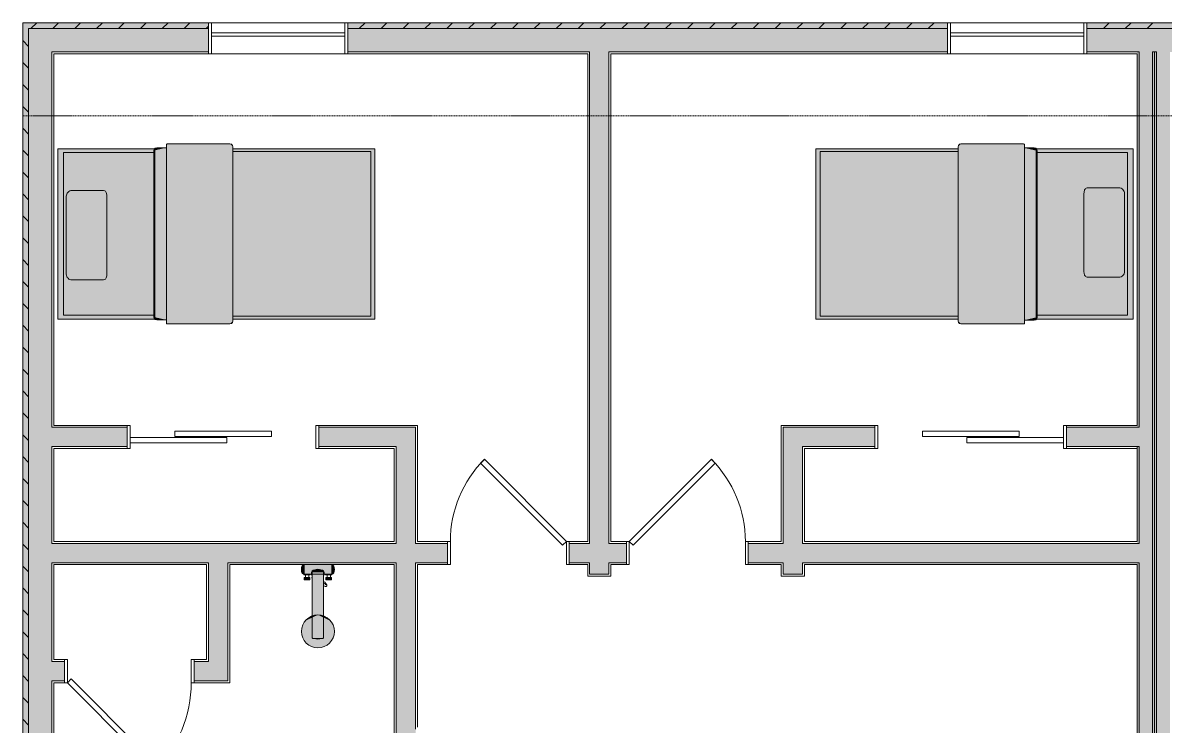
# Model space of a CAD drawing. Header units: inches. Extents: x 99 to 12024, y -5408 to 2559.
# Drawn here: x 7915.1 to 8210.4, y -5206 to -5024.3 of the extents above; entities that cross this region are included whole.
import ezdxf

# ---------------------------------------------------------------- set-up
doc = ezdxf.new("R2010")
doc.units = ezdxf.units.IN
doc.header["$LTSCALE"] = 96
doc.header["$MEASUREMENT"] = 0
doc.linetypes.add('Dash', pattern=[0.225, 0.15, -0.075])
for name, color, linetype, lineweight in [('Doors', 5, 'Continuous', 5), ('Fixtures_ Interior', 231, 'Continuous', 0), ('Walls_  Normal', 6, 'Continuous', 13), ('Windows', 5, 'Continuous', 5)]:
    doc.layers.add(name, color=color, linetype=linetype, lineweight=lineweight)
doc.layers.add('Furniture_ Interior', color=7, linetype='Continuous', lineweight=25, true_color=0x8080c0)
doc.layers.add('Hatch', color=7, linetype='Continuous', lineweight=0, true_color=0x919191)

# ---------------------------------------------------------------- blocks, each defined once
blk = doc.blocks.new('Caster Bed w_Drawers')
at = {"layer": 'Furniture_ Interior', "color": 163, "lineweight": 0, "true_color": 0x8080c0, "transparency": 33554687}
for points in [[(22, 82), (22, 56.9), (-22, 56.9), (-22, 82)], [(-22.22, 53.91), (-22.22, 56.41), (-22.12, 56.79), (-21.84, 57.06), (-21.47, 57.16), (21.53, 57.16), (21.91, 57.06), (22.18, 56.79), (22.28, 56.41), (22.28, 53.91)], [(-23.25, 37.47), (-23.25, 53.66), (-23.22, 53.78), (-23.13, 53.87), (-23, 53.91), (23, 53.91), (23.13, 53.87), (23.22, 53.78), (23.25, 53.66), (23.25, 37.47), (23.15, 37.1), (22.87, 36.82), (22.5, 36.72), (-22.5, 36.72), (-22.88, 36.82), (-23.15, 37.1)], [(22, 36.72), (22, 0), (-22, 0), (-22, 36.72)]]:
    blk.add_lwpolyline(points, close=True, dxfattribs=at)
for points in [[(-21, 57.13), (-21, 80.5), (21, 80.5), (21, 57.13)], [(22, 36.72), (22, 0), (-22, 0), (-22, 36.72)], [(21.25, 36.72), (21.25, 1.09), (-21.25, 1.09), (-21.25, 36.72)]]:
    blk.add_lwpolyline(points, dxfattribs=at)
blk.add_lwpolyline([(9.71, 79.77, -0.414214), (11.21, 78.27), (11.21, 70.13), (11.11, 69.82), (11.03, 69.65), (10.87, 69.54), (10.7, 69.43), (10.11, 69.29), (9.79, 69.26), (-10.39, 69.26), (-10.81, 69.29), (-11.39, 69.43), (-11.56, 69.54), (-11.72, 69.65), (-11.81, 69.82), (-11.91, 70.13), (-11.91, 78.27, -0.414214), (-10.41, 79.77)], format="xyb", close=True, dxfattribs=at)
at = {"layer": 'Furniture_ Interior', "color": 7, "lineweight": 0, "true_color": 0xffffff, "transparency": 33554687}
for points in [[(22, 56.9), (-22, 56.9), (22, 56.9), (22, 82)], [(22, 82), (-22, 56.9), (22, 82), (-22, 82)], [(-21.84, 57.06), (-21.47, 57.16), (-21.84, 57.06), (-22.22, 56.41)], [(-22.22, 56.41), (-21.47, 57.16), (-22.22, 56.41), (-22.22, 53.91)], [(-22.22, 53.91), (-21.47, 57.16), (-22.22, 53.91), (22.28, 53.91)], [(-22.22, 56.41), (-22.12, 56.79), (-22.22, 56.41), (-21.84, 57.06)], [(22.28, 53.91), (-21.47, 57.16), (22.28, 53.91), (21.53, 57.16)], [(21.53, 57.16), (21.91, 57.06), (21.53, 57.16), (22.28, 56.41)], [(22.28, 53.91), (21.53, 57.16), (22.28, 53.91), (22.28, 56.41)], [(21.91, 57.06), (22.18, 56.79), (21.91, 57.06), (22.28, 56.41)], [(-23.22, 53.78), (-23, 53.91), (-23.22, 53.78), (-23.25, 53.66)], [(-23.25, 53.66), (-23, 53.91), (-23.25, 53.66), (-23.25, 37.47)], [(-23.25, 37.47), (-23, 53.91), (-23.25, 37.47), (-22.5, 36.72)], [(-23.13, 53.87), (-23, 53.91), (-23.13, 53.87), (-23.22, 53.78)], [(23, 53.91), (22.5, 36.72), (23, 53.91), (-23, 53.91)], [(-23, 53.91), (22.5, 36.72), (-23, 53.91), (-22.5, 36.72)], [(23.25, 37.47), (22.5, 36.72), (23.25, 37.47), (23, 53.91)], [(23.13, 53.87), (23.25, 53.66), (23.13, 53.87), (23, 53.91)], [(23, 53.91), (23.25, 53.66), (23, 53.91), (23.25, 37.47)], [(23.22, 53.78), (23.25, 53.66), (23.22, 53.78), (23.13, 53.87)], [(-22.5, 36.72), (-22.88, 36.82), (-22.5, 36.72), (-23.25, 37.47)], [(-23.25, 37.47), (-22.88, 36.82), (-23.25, 37.47), (-23.15, 37.1)], [(-22, 36.72), (22, 36.72), (-22, 36.72), (22, 0)], [(-22, 36.72), (22, 0), (-22, 36.72), (-22, 0)], [(22.87, 36.82), (22.5, 36.72), (22.87, 36.82), (23.25, 37.47)], [(23.25, 37.47), (23.15, 37.1), (23.25, 37.47), (22.87, 36.82)]]:
    blk.add_solid(points, dxfattribs=at)
blk = doc.blocks.new('block2')
at = {"layer": 'Fixtures_ Interior', "color": 17, "lineweight": 0, "true_color": 0x804040, "transparency": 33554687}
for p, q in [((-3.23, 18.82), (-3.23, 18.16)), ((-2.37, 18.16), (-2.37, 18.82)), ((2.38, 18.16), (2.38, 18.82)), ((3.24, 18.16), (3.24, 18.82))]:
    blk.add_line(p, q, dxfattribs=at)
blk.add_lwpolyline([(3.47, 21.49, -0.236068), (4.12, 21.11, -0.157214), (4.12, 19.34, -0.236068), (3.47, 18.99), (-3.45, 18.99, -0.236068), (-4.18, 19.41, -0.10265), (-4.18, 21.07, -0.236068), (-3.45, 21.49)], format="xyb", close=True, dxfattribs=at)
for points in [[(-3.63, 19.03), (-3.63, 18.82), (-1.97, 18.82), (-1.97, 18.99)], [(1.46, 18.5), (1.49, 18.53), (1.64, 18.85), (1.64, 19.56), (1.49, 19.88), (1.21, 20.1), (0.01, 20.36), (-1.2, 20.1), (-1.48, 19.88), (-1.63, 19.56), (-1.63, 18.85), (-1.48, 18.53), (-1.44, 18.5)], [(-1.44, 17.79), (-1.49, 17.85), (-1.53, 17.97), (-1.55, 18.05), (-1.52, 18.17), (-1.44, 18.24)], [(3.64, 19.03), (3.64, 18.82), (1.98, 18.82), (1.98, 18.99)], [(1.46, 17.15), (1.76, 16.96), (2, 16.75), (2.15, 16.56), (2.23, 16.39), (2.28, 16.28), (2.31, 16.15), (2.29, 16.02), (2.26, 15.97), (2.19, 15.86), (2.06, 15.81), (1.93, 15.82), (1.85, 15.85), (1.73, 15.92), (1.57, 16.04), (1.46, 16.11)], [(2.12, 16.3), (2.04, 16.32), (1.92, 16.4), (1.76, 16.51), (1.46, 16.72)], [(-1.44, 14.53), (-1.45, 14.57), (-1.44, 14.62)], [(1.46, 14.62), (1.47, 14.57), (1.46, 14.53)]]:
    blk.add_lwpolyline(points, dxfattribs=at)
for points in [[(-3.52, 17.6), (-3.52, 18.16), (-2.08, 18.16), (-2.08, 17.6), (-2.1, 17.56), (-2.13, 17.53), (-3.47, 17.53), (-3.5, 17.56)], [(-1.44, 2.53), (-1.44, 19.52), (-1.33, 19.76), (-1.12, 19.93), (0.01, 20.18), (1.13, 19.93), (1.35, 19.76), (1.46, 19.52), (1.46, 2.53), (1.41, 2.47), (1.31, 2.45), (1.11, 2.42), (0.01, 2.24), (-1.1, 2.42), (-1.29, 2.45), (-1.39, 2.47)], [(2.11, 17.56), (2.09, 17.6), (2.09, 18.16), (3.53, 18.16), (3.53, 17.6), (3.51, 17.56), (3.48, 17.53), (2.14, 17.53)]]:
    blk.add_lwpolyline(points, close=True, dxfattribs=at)
blk.add_circle((0.01, 4.25), 4.25, dxfattribs=at)
at = {"layer": 'Fixtures_ Interior', "color": 7, "lineweight": 0, "true_color": 0xffffff, "transparency": 33554687}
for points in [[(-3.45, 18.99), (-4.26, 20.24), (-3.45, 18.99), (-3.45, 21.49)], [(-4.26, 20.24), (-4.23, 20.77), (-4.26, 20.24), (-3.45, 21.49)], [(-4.23, 20.77), (-3.52, 21.48), (-4.23, 20.77), (-3.45, 21.49)], [(-3.64, 21.46), (-3.52, 21.48), (-3.64, 21.46), (-4.23, 20.77)], [(-4.23, 20.77), (-3.75, 21.42), (-4.23, 20.77), (-3.64, 21.46)], [(-3.86, 21.37), (-3.75, 21.42), (-3.86, 21.37), (-4.23, 20.77)], [(-4.23, 20.77), (-3.97, 21.3), (-4.23, 20.77), (-3.86, 21.37)], [(-4.06, 21.22), (-3.97, 21.3), (-4.06, 21.22), (-4.23, 20.77)], [(-4.23, 20.77), (-4.14, 21.13), (-4.23, 20.77), (-4.06, 21.22)], [(-4.18, 21.07), (-4.14, 21.13), (-4.18, 21.07), (-4.23, 20.77)], [(3.47, 21.49), (3.47, 18.99), (3.47, 21.49), (-3.45, 21.49)], [(3.47, 18.99), (-3.45, 18.99), (3.47, 18.99), (-3.45, 21.49)], [(3.47, 21.49), (3.53, 21.48), (3.47, 21.49), (4.16, 20.97)], [(4.16, 20.97), (4.24, 20.6), (4.16, 20.97), (3.47, 21.49)], [(3.47, 21.49), (4.24, 20.6), (3.47, 21.49), (4.26, 20.23)], [(3.47, 21.49), (4.26, 20.23), (3.47, 21.49), (3.47, 18.99)], [(3.53, 21.48), (3.64, 21.46), (3.53, 21.48), (4.16, 20.97)], [(3.64, 21.46), (3.74, 21.43), (3.64, 21.46), (4.16, 20.97)], [(3.74, 21.43), (3.84, 21.38), (3.74, 21.43), (4.16, 20.97)], [(3.84, 21.38), (3.93, 21.32), (3.84, 21.38), (4.16, 20.97)], [(3.93, 21.32), (4.01, 21.24), (3.93, 21.32), (4.16, 20.97)], [(4.01, 21.24), (4.09, 21.16), (4.01, 21.24), (4.16, 20.97)], [(4.09, 21.16), (4.12, 21.11), (4.09, 21.16), (4.16, 20.97)], [(-4.23, 19.7), (-4.26, 20.24), (-4.23, 19.7), (-3.45, 18.99)], [(-3.52, 19), (-3.64, 19.02), (-3.52, 19), (-4.23, 19.7)], [(-3.45, 18.99), (-3.52, 19), (-3.45, 18.99), (-4.23, 19.7)], [(-3.97, 19.18), (-4.23, 19.7), (-3.97, 19.18), (-3.86, 19.11)], [(-3.86, 19.11), (-4.23, 19.7), (-3.86, 19.11), (-3.75, 19.06)], [(-3.75, 19.06), (-4.23, 19.7), (-3.75, 19.06), (-3.64, 19.02)], [(-4.14, 19.35), (-4.23, 19.7), (-4.14, 19.35), (-4.06, 19.26)], [(-4.06, 19.26), (-4.23, 19.7), (-4.06, 19.26), (-3.97, 19.18)], [(-4.14, 19.35), (-4.18, 19.41), (-4.14, 19.35), (-4.23, 19.7)], [(-2.08, 18.16), (-3.47, 17.53), (-2.08, 18.16), (-3.52, 18.16)], [(-3.52, 18.16), (-3.47, 17.53), (-3.52, 18.16), (-3.52, 17.6)], [(-2.13, 17.53), (-3.47, 17.53), (-2.13, 17.53), (-2.08, 18.16)], [(-2.08, 17.6), (-2.13, 17.53), (-2.08, 17.6), (-2.08, 18.16)], [(-1.44, 19.52), (-1.12, 19.93), (-1.44, 19.52), (0.01, 20.18)], [(-1.44, 19.52), (0.01, 20.18), (-1.44, 19.52), (1.46, 19.52)], [(-1.33, 19.76), (-1.12, 19.93), (-1.33, 19.76), (-1.44, 19.52)], [(1.46, 19.52), (1.46, 2.53), (1.46, 19.52), (-1.44, 19.52)], [(-1.44, 19.52), (1.46, 2.53), (-1.44, 19.52), (-1.44, 2.53)], [(0.01, 20.18), (1.13, 19.93), (0.01, 20.18), (1.46, 19.52)], [(1.13, 19.93), (1.35, 19.76), (1.13, 19.93), (1.46, 19.52)], [(2.09, 17.6), (2.09, 18.16), (2.09, 17.6), (2.14, 17.53)], [(3.53, 18.16), (3.48, 17.53), (3.53, 18.16), (2.09, 18.16)], [(2.09, 18.16), (3.48, 17.53), (2.09, 18.16), (2.14, 17.53)], [(4.26, 20.23), (4.24, 19.85), (4.26, 20.23), (3.47, 18.99)], [(4.24, 19.85), (4.16, 19.48), (4.24, 19.85), (3.47, 18.99)], [(4.16, 19.48), (3.55, 19), (4.16, 19.48), (3.47, 18.99)], [(3.53, 18.16), (3.53, 17.6), (3.53, 18.16), (3.48, 17.53)], [(3.66, 19.02), (3.55, 19), (3.66, 19.02), (4.16, 19.48)], [(4.16, 19.48), (3.76, 19.05), (4.16, 19.48), (3.66, 19.02)], [(3.86, 19.1), (3.76, 19.05), (3.86, 19.1), (4.16, 19.48)], [(4.16, 19.48), (3.95, 19.16), (4.16, 19.48), (3.86, 19.1)], [(4.03, 19.23), (3.95, 19.16), (4.03, 19.23), (4.16, 19.48)], [(4.16, 19.48), (4.1, 19.31), (4.16, 19.48), (4.03, 19.23)], [(4.16, 19.48), (4.12, 19.34), (4.16, 19.48), (4.1, 19.31)], [(-3.52, 17.6), (-3.47, 17.53), (-3.52, 17.6), (-3.5, 17.56)], [(-2.08, 17.6), (-2.1, 17.56), (-2.08, 17.6), (-2.13, 17.53)], [(2.14, 17.53), (2.11, 17.56), (2.14, 17.53), (2.09, 17.6)], [(3.51, 17.56), (3.48, 17.53), (3.51, 17.56), (3.53, 17.6)], [(0.01, 8.51), (-3.99, 5.71), (-4.25, 4.25), (-4.18, 4.99)], [(0.01, 8.51), (-4.25, 4.25), (-3.99, 2.8), (-4.18, 3.51)], [(0.01, 8.51), (-3.25, 6.99), (-3.99, 5.71), (-3.68, 6.38)], [(0.01, 8.51), (-3.99, 2.8), (-3.25, 1.52), (-3.68, 2.13)], [(0.01, 8.51), (-2.12, 7.94), (-3.25, 6.99), (-2.73, 7.51)], [(0.01, 8.51), (-3.25, 1.52), (-2.12, 0.57), (-2.73, 1)], [(0.01, 8.51), (-0.73, 8.44), (-2.12, 7.94), (-1.45, 8.25)], [(0.01, 8.51), (-2.12, 0.57), (-0.73, 0.06), (-1.45, 0.26)], [(0.01, 8.51), (-0.73, 0.06), (0.75, 0.06), (0.01, 0)], [(0.01, 8.51), (0.75, 0.06), (2.13, 0.57), (1.46, 0.26)], [(0.01, 8.51), (2.13, 0.57), (3.27, 1.52), (2.74, 1)], [(0.01, 8.51), (3.27, 1.52), (4, 2.8), (3.69, 2.13)], [(0.01, 8.51), (4, 2.8), (4.26, 4.25), (4.2, 3.51)], [(0.01, 8.51), (4.26, 4.25), (4, 5.71), (4.2, 4.99)], [(0.01, 8.51), (4, 5.71), (3.27, 6.99), (3.69, 6.38)], [(0.01, 8.51), (3.27, 6.99), (2.13, 7.94), (2.74, 7.51)], [(0.01, 8.51), (2.13, 7.94), (0.75, 8.44), (1.46, 8.25)], [(1.46, 2.53), (-1.1, 2.42), (1.46, 2.53), (-1.44, 2.53)], [(-1.1, 2.42), (-1.29, 2.45), (-1.1, 2.42), (-1.44, 2.53)], [(-1.44, 2.53), (-1.29, 2.45), (-1.44, 2.53), (-1.39, 2.47)], [(1.11, 2.42), (-1.1, 2.42), (1.11, 2.42), (1.46, 2.53)], [(1.11, 2.42), (0.01, 2.24), (1.11, 2.42), (-1.1, 2.42)], [(1.46, 2.53), (1.31, 2.45), (1.46, 2.53), (1.11, 2.42)], [(1.41, 2.47), (1.31, 2.45), (1.41, 2.47), (1.46, 2.53)]]:
    blk.add_solid(points, dxfattribs=at)

msp = doc.modelspace()

# ---------------------------------------------------------------- linework, layer by layer
at = {"layer": 'Doors', "linetype": 'Dash', "ltscale": 0.02, "transparency": 33554687}
msp.add_line((7915.12, -5048.32), (9355.12, -5048.32), dxfattribs=at)
at = {"layer": 'Doors', "transparency": 33554687}
for p, q in [((7942.12, -5128.32), (7942.87, -5128.32)), ((7942.12, -5134.32), (7942.12, -5128.32)), ((7942.87, -5134.32), (7942.87, -5128.32)), ((7990.87, -5128.32), (7991.62, -5128.32)), ((7990.87, -5134.32), (7990.87, -5128.32)), ((7991.62, -5134.32), (7991.62, -5128.32)), ((8135.37, -5128.32), (8136.12, -5128.32)), ((8135.37, -5134.32), (8135.37, -5128.32)), ((8136.12, -5134.32), (8136.12, -5128.32)), ((8184.12, -5128.32), (8184.87, -5128.32)), ((8184.12, -5134.32), (8184.12, -5128.32)), ((8184.87, -5134.32), (8184.87, -5128.32)), ((7942.87, -5131.44), (7967.87, -5131.44)), ((7942.87, -5132.82), (7942.87, -5131.44)), ((7954.37, -5129.82), (7979.37, -5129.82)), ((7954.37, -5131.19), (7954.37, -5129.82)), ((7954.37, -5131.19), (7979.37, -5131.19)), ((7967.87, -5131.44), (7967.87, -5132.82)), ((7979.37, -5129.82), (7979.37, -5131.19)), ((8172.62, -5129.82), (8147.62, -5129.82)), ((8147.62, -5129.82), (8147.62, -5131.19)), ((8172.62, -5131.19), (8147.62, -5131.19)), ((8184.12, -5131.44), (8159.12, -5131.44)), ((8159.12, -5131.44), (8159.12, -5132.82)), ((8172.62, -5131.19), (8172.62, -5129.82)), ((8184.12, -5132.82), (8184.12, -5131.44)), ((7942.12, -5134.32), (7942.87, -5134.32)), ((7942.87, -5132.82), (7967.87, -5132.82)), ((7990.87, -5134.32), (7991.62, -5134.32)), ((8135.37, -5134.32), (8136.12, -5134.32)), ((8184.12, -5132.82), (8159.12, -5132.82)), ((8184.12, -5134.32), (8184.87, -5134.32)), ((8034.4, -5137.1), (8033.43, -5138.08)), ((8055.62, -5158.32), (8034.4, -5137.1)), ((8071.87, -5158.32), (8093.08, -5137.1)), ((8093.08, -5137.1), (8094.05, -5138.08)), ((8054.64, -5159.29), (8033.43, -5138.08)), ((8072.84, -5159.29), (8094.05, -5138.08)), ((8024.87, -5158.32), (8025.62, -5158.32)), ((8024.87, -5164.32), (8024.87, -5158.32)), ((8025.62, -5164.32), (8025.62, -5158.32)), ((8054.64, -5159.29), (8055.62, -5158.32)), ((8055.62, -5158.32), (8056.37, -5158.32)), ((8055.62, -5164.32), (8055.62, -5158.32)), ((8056.37, -5164.32), (8056.37, -5158.32)), ((8071.12, -5158.32), (8071.87, -5158.32)), ((8071.12, -5164.32), (8071.12, -5158.32)), ((8071.87, -5164.32), (8071.87, -5158.32)), ((8072.84, -5159.29), (8071.87, -5158.32)), ((8101.87, -5158.32), (8102.62, -5158.32)), ((8101.87, -5164.32), (8101.87, -5158.32)), ((8102.62, -5164.32), (8102.62, -5158.32)), ((8024.87, -5164.32), (8025.62, -5164.32)), ((8055.62, -5164.32), (8056.37, -5164.32)), ((8071.12, -5164.32), (8071.87, -5164.32)), ((8101.87, -5164.32), (8102.62, -5164.32)), ((7926.62, -5188.82), (7925.87, -5188.82)), ((7925.87, -5188.82), (7925.87, -5194.82)), ((7926.62, -5188.82), (7926.62, -5194.82)), ((7959.37, -5188.82), (7958.62, -5188.82)), ((7958.62, -5188.82), (7958.62, -5194.82)), ((7959.37, -5188.82), (7959.37, -5194.82)), ((7926.62, -5194.82), (7925.87, -5194.82)), ((7927.59, -5193.85), (7926.62, -5194.82)), ((7926.62, -5194.82), (7949.24, -5217.45)), ((7927.59, -5193.85), (7950.22, -5216.47)), ((7959.37, -5194.82), (7958.62, -5194.82))]:
    msp.add_line(p, q, dxfattribs=at)
for centre, radius, start, end in [((8055.62, -5158.32), 30, 135, 180), ((8071.87, -5158.32), 30, 0, 45), ((7926.62, -5194.82), 32, 315, 0)]:
    msp.add_arc(centre, radius, start, end, dxfattribs=at)
at = {"layer": 'Hatch', "color": 1, "transparency": 33554687}
for p, q in [((7917.21, -5025.82), (7918.71, -5024.32)), ((7922.87, -5025.82), (7924.37, -5024.32)), ((7928.53, -5025.82), (7930.03, -5024.32)), ((7934.19, -5025.82), (7935.69, -5024.32)), ((7939.84, -5025.82), (7941.34, -5024.32)), ((7945.5, -5025.82), (7947, -5024.32)), ((7951.16, -5025.82), (7952.66, -5024.32)), ((7956.81, -5025.82), (7958.31, -5024.32)), ((7962.47, -5025.82), (7963.12, -5025.17)), ((8002.07, -5025.82), (8003.57, -5024.32)), ((8007.72, -5025.82), (8009.22, -5024.32)), ((8013.38, -5025.82), (8014.88, -5024.32)), ((8019.04, -5025.82), (8020.54, -5024.32)), ((8024.7, -5025.82), (8026.2, -5024.32)), ((8030.35, -5025.82), (8031.85, -5024.32)), ((8036.01, -5025.82), (8037.51, -5024.32)), ((8041.67, -5025.82), (8043.17, -5024.32)), ((8047.32, -5025.82), (8048.82, -5024.32)), ((8052.98, -5025.82), (8054.48, -5024.32)), ((8058.64, -5025.82), (8060.14, -5024.32)), ((8064.29, -5025.82), (8065.79, -5024.32)), ((8069.95, -5025.82), (8071.45, -5024.32)), ((8075.61, -5025.82), (8077.11, -5024.32)), ((8081.26, -5025.82), (8082.76, -5024.32)), ((8086.92, -5025.82), (8088.42, -5024.32)), ((8092.58, -5025.82), (8094.08, -5024.32)), ((8098.23, -5025.82), (8099.73, -5024.32)), ((8103.89, -5025.82), (8105.39, -5024.32)), ((8109.55, -5025.82), (8111.05, -5024.32)), ((8115.2, -5025.82), (8116.7, -5024.32)), ((8120.86, -5025.82), (8122.36, -5024.32)), ((8126.52, -5025.82), (8128.02, -5024.32)), ((8132.18, -5025.82), (8133.68, -5024.32)), ((8137.83, -5025.82), (8139.33, -5024.32)), ((8143.49, -5025.82), (8144.99, -5024.32)), ((8149.15, -5025.82), (8150.65, -5024.32)), ((8190.12, -5024.45), (8190.24, -5024.32)), ((8194.4, -5025.82), (8195.9, -5024.32)), ((8200.06, -5025.82), (8201.56, -5024.32)), ((8205.71, -5025.82), (8207.21, -5024.32)), ((7916.62, -5030.42), (7915.12, -5028.92)), ((7915.12, -5034.57), (7916.62, -5036.07)), ((7915.12, -5040.23), (7916.62, -5041.73)), ((7915.12, -5045.89), (7916.62, -5047.39)), ((7915.12, -5051.54), (7916.62, -5053.04)), ((7915.12, -5057.2), (7916.62, -5058.7)), ((7915.12, -5062.86), (7916.62, -5064.36)), ((7915.12, -5068.51), (7916.62, -5070.01)), ((7915.12, -5074.17), (7916.62, -5075.67)), ((7915.12, -5079.83), (7916.62, -5081.33)), ((7915.12, -5085.49), (7916.62, -5086.99)), ((7915.12, -5091.14), (7916.62, -5092.64)), ((7915.12, -5096.8), (7916.62, -5098.3)), ((7915.12, -5102.46), (7916.62, -5103.96)), ((7915.12, -5108.11), (7916.62, -5109.61)), ((7915.12, -5113.77), (7916.62, -5115.27)), ((7915.12, -5119.43), (7916.62, -5120.93)), ((7915.12, -5125.08), (7916.62, -5126.58)), ((7915.12, -5130.74), (7916.62, -5132.24)), ((7915.12, -5136.4), (7916.62, -5137.9)), ((7915.12, -5142.05), (7916.62, -5143.55)), ((7915.12, -5147.71), (7916.62, -5149.21)), ((7915.12, -5153.37), (7916.62, -5154.87)), ((7915.12, -5159.02), (7916.62, -5160.52)), ((7915.12, -5164.68), (7916.62, -5166.18)), ((8061.12, -5166.82), (8061.12, -5167.32)), ((8067.12, -5167.32), (8067.12, -5166.82)), ((8111.12, -5166.82), (8111.12, -5167.32)), ((8117.12, -5167.32), (8117.12, -5166.82)), ((7915.12, -5170.34), (7916.62, -5171.84)), ((7915.12, -5176), (7916.62, -5177.5)), ((7915.12, -5181.65), (7916.62, -5183.15)), ((7915.12, -5187.31), (7916.62, -5188.81)), ((7915.12, -5192.97), (7916.62, -5194.47)), ((7915.12, -5198.62), (7916.62, -5200.12)), ((7915.12, -5204.28), (7916.62, -5205.78))]:
    msp.add_line(p, q, dxfattribs=at)
at = {"layer": 'Walls_  Normal', "transparency": 33554687}
for p, q in [((7915.12, -5211.32), (7915.12, -5024.32)), ((7915.12, -5024.32), (7963.12, -5024.32)), ((7963.12, -5024.32), (7963.12, -5032.32)), ((7999.12, -5024.32), (8154.12, -5024.32)), ((7999.12, -5024.32), (7999.12, -5032.32)), ((8154.12, -5024.32), (8154.12, -5032.32)), ((8190.12, -5024.32), (8249.12, -5024.32)), ((8190.12, -5024.32), (8190.12, -5032.32)), ((7916.62, -5211.32), (7916.62, -5025.82)), ((7922.62, -5025.82), (7916.62, -5025.82)), ((7922.62, -5025.82), (7963.12, -5025.82)), ((7963.12, -5025.82), (7963.12, -5031.82)), ((7999.12, -5025.82), (8154.12, -5025.82)), ((7999.12, -5025.82), (7999.12, -5031.82)), ((8154.12, -5025.82), (8154.12, -5031.82)), ((8190.12, -5025.82), (8249.12, -5025.82)), ((8190.12, -5025.82), (8190.12, -5031.82)), ((7922.62, -5128.82), (7922.62, -5031.82)), ((7922.62, -5031.82), (7963.12, -5031.82)), ((7923.12, -5128.32), (7923.12, -5032.32)), ((7923.12, -5032.32), (7963.12, -5032.32)), ((7999.12, -5031.82), (8061.62, -5031.82)), ((7999.12, -5032.32), (8061.12, -5032.32)), ((8061.12, -5032.32), (8061.12, -5158.32)), ((8061.62, -5031.82), (8061.62, -5158.82)), ((8066.62, -5031.82), (8066.62, -5158.82)), ((8066.62, -5031.82), (8154.12, -5031.82)), ((8067.12, -5032.32), (8067.12, -5158.32)), ((8067.12, -5032.32), (8154.12, -5032.32)), ((8190.12, -5031.82), (8203.62, -5031.82)), ((8190.12, -5032.32), (8203.12, -5032.32)), ((8203.12, -5032.32), (8203.12, -5128.32)), ((8203.62, -5031.82), (8203.62, -5128.82)), ((8207.62, -5031.82), (8207.12, -5031.82)), ((8207.12, -5031.82), (8207.12, -5400.82)), ((8207.12, -5031.82), (8208.12, -5031.82)), ((8208.12, -5031.82), (8207.62, -5031.82)), ((8207.62, -5031.82), (8207.62, -5400.82)), ((8208.12, -5031.82), (8208.12, -5400.82)), ((7942.12, -5128.32), (7923.12, -5128.32)), ((7942.12, -5134.32), (7942.12, -5128.32)), ((7991.62, -5134.32), (7991.62, -5128.32)), ((8017.12, -5128.32), (7991.62, -5128.32)), ((8017.12, -5128.32), (8017.12, -5158.32)), ((8135.37, -5128.32), (8111.12, -5128.32)), ((8111.12, -5128.32), (8111.12, -5158.32)), ((8135.37, -5134.32), (8135.37, -5128.32)), ((8184.87, -5134.32), (8184.87, -5128.32)), ((8203.12, -5128.32), (8184.87, -5128.32)), ((7942.12, -5128.82), (7922.62, -5128.82)), ((7942.12, -5133.82), (7942.12, -5128.82)), ((7991.62, -5133.82), (7991.62, -5128.82)), ((8011.62, -5128.82), (7991.62, -5128.82)), ((8016.62, -5128.82), (8011.62, -5128.82)), ((8016.62, -5128.82), (8016.62, -5158.82)), ((8116.62, -5128.82), (8111.62, -5128.82)), ((8111.62, -5128.82), (8111.62, -5158.82)), ((8135.37, -5128.82), (8116.62, -5128.82)), ((8135.37, -5133.82), (8135.37, -5128.82)), ((8184.87, -5133.82), (8184.87, -5128.82)), ((8203.62, -5128.82), (8184.87, -5128.82)), ((7922.62, -5158.82), (7922.62, -5133.82)), ((7942.12, -5133.82), (7922.62, -5133.82)), ((7923.12, -5158.32), (7923.12, -5134.32)), ((7942.12, -5134.32), (7923.12, -5134.32)), ((8011.62, -5133.82), (7991.62, -5133.82)), ((8011.12, -5134.32), (7991.62, -5134.32)), ((8011.12, -5134.32), (8011.12, -5158.32)), ((8011.62, -5133.82), (8011.62, -5158.82)), ((8135.37, -5133.82), (8116.62, -5133.82)), ((8116.62, -5133.82), (8116.62, -5158.82)), ((8135.37, -5134.32), (8117.12, -5134.32)), ((8117.12, -5134.32), (8117.12, -5158.32)), ((8203.62, -5133.82), (8184.87, -5133.82)), ((8203.12, -5134.32), (8184.87, -5134.32)), ((8203.12, -5133.82), (8203.12, -5158.32)), ((8203.62, -5133.82), (8203.62, -5158.82)), ((8011.62, -5158.82), (7922.62, -5158.82)), ((8011.12, -5158.32), (7923.12, -5158.32)), ((8024.87, -5158.82), (8016.62, -5158.82)), ((8024.87, -5158.32), (8017.12, -5158.32)), ((8024.87, -5164.32), (8024.87, -5158.32)), ((8024.87, -5163.82), (8024.87, -5158.82)), ((8056.37, -5164.32), (8056.37, -5158.32)), ((8061.12, -5158.32), (8056.37, -5158.32)), ((8056.37, -5163.82), (8056.37, -5158.82)), ((8061.62, -5158.82), (8056.37, -5158.82)), ((8071.12, -5158.82), (8066.62, -5158.82)), ((8071.12, -5158.32), (8067.12, -5158.32)), ((8071.12, -5164.32), (8071.12, -5158.32)), ((8071.12, -5163.82), (8071.12, -5158.82)), ((8102.62, -5164.32), (8102.62, -5158.32)), ((8111.12, -5158.32), (8102.62, -5158.32)), ((8102.62, -5163.82), (8102.62, -5158.82)), ((8111.62, -5158.82), (8102.62, -5158.82)), ((8203.62, -5158.82), (8116.62, -5158.82)), ((8203.12, -5158.32), (8117.12, -5158.32)), ((7922.62, -5189.32), (7922.62, -5163.82)), ((7963.12, -5163.82), (7922.62, -5163.82)), ((7963.12, -5163.82), (7963.12, -5189.32)), ((7968.12, -5163.82), (7968.12, -5194.32)), ((8011.62, -5163.82), (7968.12, -5163.82)), ((8011.62, -5163.82), (8011.62, -5211.82)), ((8016.62, -5163.82), (8016.62, -5206.82)), ((8024.87, -5163.82), (8016.62, -5163.82)), ((8061.62, -5163.82), (8056.37, -5163.82)), ((8061.62, -5163.82), (8061.62, -5166.82)), ((8066.62, -5163.82), (8066.62, -5166.82)), ((8071.12, -5163.82), (8066.62, -5163.82)), ((8111.62, -5163.82), (8102.62, -5163.82)), ((8111.62, -5163.82), (8111.62, -5166.82)), ((8116.62, -5163.82), (8116.62, -5166.82)), ((8203.62, -5163.82), (8116.62, -5163.82)), ((8203.62, -5163.82), (8203.62, -5297.32)), ((7923.12, -5188.82), (7923.12, -5164.32)), ((7962.62, -5164.32), (7923.12, -5164.32)), ((7962.62, -5164.32), (7962.62, -5188.82)), ((7968.62, -5164.32), (7968.62, -5194.82)), ((8011.12, -5164.32), (7968.62, -5164.32)), ((8011.12, -5164.32), (8011.12, -5212.32)), ((8017.12, -5164.32), (8017.12, -5206.32)), ((8024.87, -5164.32), (8017.12, -5164.32)), ((8061.12, -5164.32), (8056.37, -5164.32)), ((8061.12, -5164.32), (8061.12, -5166.82)), ((8061.62, -5166.82), (8066.62, -5166.82)), ((8067.12, -5164.32), (8067.12, -5166.82)), ((8071.12, -5164.32), (8067.12, -5164.32)), ((8111.12, -5164.32), (8102.62, -5164.32)), ((8111.12, -5164.32), (8111.12, -5166.82)), ((8111.62, -5166.82), (8116.62, -5166.82)), ((8117.12, -5164.32), (8117.12, -5166.82)), ((8203.12, -5164.32), (8117.12, -5164.32)), ((8203.12, -5164.32), (8203.12, -5296.82)), ((8061.12, -5167.32), (8067.12, -5167.32)), ((8111.12, -5167.32), (8117.12, -5167.32)), ((7922.62, -5189.32), (7925.87, -5189.32)), ((7923.12, -5188.82), (7925.87, -5188.82)), ((7925.87, -5188.82), (7925.87, -5194.82)), ((7925.87, -5189.32), (7925.87, -5194.32)), ((7959.37, -5188.82), (7962.62, -5188.82)), ((7959.37, -5188.82), (7959.37, -5194.82)), ((7959.37, -5189.32), (7963.12, -5189.32)), ((7959.37, -5189.32), (7959.37, -5194.32)), ((7922.62, -5211.32), (7922.62, -5194.32)), ((7922.62, -5194.32), (7925.87, -5194.32)), ((7923.12, -5211.32), (7923.12, -5194.82)), ((7923.12, -5194.82), (7925.87, -5194.82)), ((7959.37, -5194.32), (7963.12, -5194.32)), ((7959.37, -5194.82), (7968.62, -5194.82)), ((7963.12, -5194.32), (7968.12, -5194.32))]:
    msp.add_line(p, q, dxfattribs=at)
at = {"layer": 'Walls_  Normal', "color": 252, "true_color": 0x949494, "transparency": 33554687}
for points in [[(7915.12, -5211.32), (7915.12, -5024.32), (7916.62, -5211.32), (7916.62, -5025.82)], [(7915.12, -5024.32), (7963.12, -5024.32), (7916.62, -5025.82), (7963.12, -5025.82)], [(7999.12, -5024.32), (8154.12, -5024.32), (7999.12, -5025.82), (8154.12, -5025.82)], [(8190.12, -5024.32), (8249.12, -5024.32), (8190.12, -5025.82), (8249.12, -5025.82)], [(7916.62, -5211.32), (7916.62, -5025.82), (7922.62, -5211.32), (7922.62, -5025.82)], [(7922.62, -5025.82), (7963.12, -5025.82), (7922.62, -5031.82), (7963.12, -5031.82)], [(7999.12, -5025.82), (8154.12, -5025.82), (7999.12, -5031.82), (8154.12, -5031.82)], [(8190.12, -5025.82), (8249.12, -5025.82), (8190.12, -5031.82), (8249.12, -5031.82)], [(8066.62, -5031.82), (8066.62, -5166.82), (8061.62, -5031.82), (8061.62, -5166.82)], [(8207.12, -5031.82), (8207.12, -5400.82), (8203.62, -5031.82), (8203.62, -5400.82)], [(8207.62, -5031.82), (8207.62, -5400.82), (8207.12, -5031.82), (8207.12, -5400.82)], [(8208.12, -5031.82), (8208.12, -5400.82), (8207.62, -5031.82), (8207.62, -5400.82)], [(8211.62, -5031.82), (8211.62, -5400.82), (8208.12, -5031.82), (8208.12, -5400.82)], [(7942.12, -5133.82), (7922.62, -5133.82), (7942.12, -5128.82), (7922.62, -5128.82)], [(8011.62, -5133.82), (7991.62, -5133.82), (8011.62, -5128.82), (7991.62, -5128.82)], [(8016.62, -5128.82), (8016.62, -5211.82), (8011.62, -5128.82), (8011.62, -5211.82)], [(8116.62, -5128.82), (8116.62, -5166.82), (8111.62, -5128.82), (8111.62, -5166.82)], [(8135.37, -5133.82), (8116.62, -5133.82), (8135.37, -5128.82), (8116.62, -5128.82)], [(8203.62, -5133.82), (8184.87, -5133.82), (8203.62, -5128.82), (8184.87, -5128.82)], [(8011.62, -5163.82), (7922.62, -5163.82), (8011.62, -5158.82), (7922.62, -5158.82)], [(8024.87, -5163.82), (8016.62, -5163.82), (8024.87, -5158.82), (8016.62, -5158.82)], [(8061.62, -5163.82), (8056.37, -5163.82), (8061.62, -5158.82), (8056.37, -5158.82)], [(8071.12, -5163.82), (8066.62, -5163.82), (8071.12, -5158.82), (8066.62, -5158.82)], [(8111.62, -5163.82), (8102.62, -5163.82), (8111.62, -5158.82), (8102.62, -5158.82)], [(8203.62, -5163.82), (8116.62, -5163.82), (8203.62, -5158.82), (8116.62, -5158.82)], [(7968.12, -5163.82), (7968.12, -5194.32), (7963.12, -5163.82), (7963.12, -5194.32)], [(7922.62, -5189.32), (7925.87, -5189.32), (7922.62, -5194.32), (7925.87, -5194.32)], [(7959.37, -5189.32), (7963.12, -5189.32), (7959.37, -5194.32), (7963.12, -5194.32)]]:
    msp.add_solid(points, dxfattribs=at)
at = {"layer": 'Walls_  Normal', "color": 236, "true_color": 0x7a003d, "transparency": 33554687}
for points in [[(8203.62, -5031.82), (8203.62, -5128.82), (8203.12, -5031.82), (8203.12, -5128.82)], [(8203.62, -5133.82), (8203.62, -5158.82), (8203.12, -5133.82), (8203.12, -5158.82)], [(8203.62, -5163.82), (8203.62, -5297.32), (8203.12, -5163.82), (8203.12, -5297.32)]]:
    msp.add_solid(points, dxfattribs=at)
at = {"layer": 'Windows', "transparency": 33554687}
for p, q in [((7963.12, -5024.32), (7999.12, -5024.32)), ((7963.87, -5024.32), (7963.12, -5024.32)), ((7963.12, -5024.32), (7963.12, -5032.32)), ((7963.87, -5024.32), (7963.87, -5032.32)), ((7999.12, -5024.32), (7998.37, -5024.32)), ((7998.37, -5024.32), (7998.37, -5032.32)), ((7999.12, -5024.32), (7999.12, -5032.32)), ((8154.12, -5024.32), (8190.12, -5024.32)), ((8154.87, -5024.32), (8154.12, -5024.32)), ((8154.12, -5024.32), (8154.12, -5032.32)), ((8154.87, -5024.32), (8154.87, -5032.32)), ((8190.12, -5024.32), (8189.37, -5024.32)), ((8189.37, -5024.32), (8189.37, -5032.32)), ((8190.12, -5024.32), (8190.12, -5032.32)), ((7998.37, -5026.92), (7963.87, -5026.92)), ((7998.37, -5027.72), (7963.87, -5027.72)), ((8189.37, -5026.92), (8154.87, -5026.92)), ((8189.37, -5027.72), (8154.87, -5027.72)), ((7963.12, -5032.32), (7999.12, -5032.32)), ((7963.87, -5032.32), (7963.12, -5032.32)), ((7999.12, -5032.32), (7998.37, -5032.32)), ((8154.12, -5032.32), (8190.12, -5032.32)), ((8154.87, -5032.32), (8154.12, -5032.32)), ((8190.12, -5032.32), (8189.37, -5032.32))]:
    msp.add_line(p, q, dxfattribs=at)

# ---------------------------------------------------------------- block references
at = {"layer": 'Fixtures_ Interior', "transparency": 33554687}
msp.add_blockref('block2', (7991.37, -5185.81), dxfattribs=at)
at = {"layer": 'Furniture_ Interior', "transparency": 33554687}
for p, rotation in [((8006.12, -5078.85), 90), ((8120.12, -5078.85), 270)]:
    msp.add_blockref('Caster Bed w_Drawers', p, dxfattribs=dict(at, rotation=rotation))

doc.saveas('drawing.dxf')
